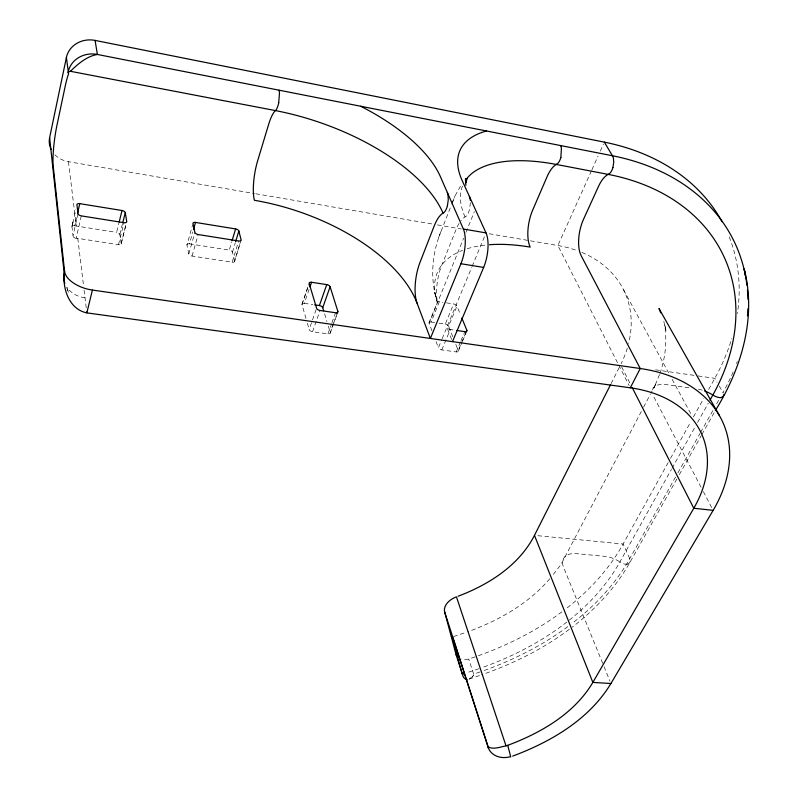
<?xml version="1.0" encoding="UTF-8"?>
<svg xmlns="http://www.w3.org/2000/svg" width="798" height="798" viewBox="0 0 798 798"><rect width="100%" height="100%" fill="white"/><g stroke="black" fill="none" stroke-linecap="round" stroke-linejoin="round"><path stroke-width="0.6" stroke-dasharray="3.99 2.99" d="M470.421 202.632L469.533 209.545A10.583 3.97 -79.7 0 1 465.074 216.936A30.474 11.541 -80.3 0 0 460.855 220.827M78.034 213.724L73.017 235.619L71.96 226.622L75.82 209.655M71.96 226.622L73.276 220.876L71.98 226.313M72.079 226.043A3.112 1.456 26.7 0 1 74.713 225.794L76.837 216.458M81.326 215.889L76.199 238.103L118.483 244.677A3.082 1.586 15.7 0 0 121.216 243.46L126.443 222.662M121.216 243.46L119.82 234.512A3.062 1.566 15.7 0 0 116.598 232.388L118.882 223.181M119.82 234.512L122.403 224.148M118.483 244.677L123.989 222.702M121.106 244.048L126.074 224.308M241.086 239.799L234.612 261.006A2.973 1.526 18 0 1 232.178 262.233L192.049 256.038A3.012 1.546 17.2 0 1 188.807 253.924L186.951 245.036L192.647 224.787M186.951 245.036A2.993 1.526 17.2 0 1 189.475 243.839L192.827 231.949M188.807 253.924L194.902 232.418M192.049 256.038L198.183 234.542M234.612 261.006L232.447 252.168A2.953 1.506 18 0 0 229.235 250.083L231.719 241.864M232.447 252.168L235.3 242.772M441.005 231.4C432.805 251.42 430.242 274.133 435.389 295.25M232.178 262.233L238.642 240.996M234.562 261.584L240.388 242.512M302.013 304.038L308.138 286.153M305.993 318.502L302.003 304.656L309.225 283.579M302.003 304.656A2.993 1.576 19.6 0 1 304.317 303.33L309.135 289.295M333.205 324.257L330.242 332.467A3.032 1.626 20.2 0 1 327.938 333.873L312.557 331.709A3.052 1.636 19.8 0 1 309.165 329.484L316.597 308.257M312.557 331.709L320.038 310.482M327.938 333.873L331.539 323.858M331.938 322.751L335.539 312.746M333.624 323.09L337.005 313.714M330.252 333.105L337.095 314.123M659.527 374.531L654.121 387.678L656.165 383.16L650.899 393.304M659.906 373.474C665.492 357.853 667.188 340.866 664.624 324.467L666.001 330.462L663.816 321.484M452.546 202.213L454.9 196.148L461.543 184.338M438.591 237.624L451.309 205.246M451.758 204.108L454.9 196.148M429.055 322.721L437.244 302.532A142.383 69.366 24.6 0 1 462.601 250.333M431.977 330.861L429.115 323.32L463.638 238.143M465.972 232.388L474.361 211.679M429.115 323.32A2.893 1.486 22.2 0 1 431.11 322.003L439.329 301.774L442.91 302.322M439.109 323.18L445.304 324.088L453.623 303.948A2.913 1.456 22.5 0 1 456.965 306.053L460.626 315.03M465.872 332.517L458.232 350.541A2.933 1.526 22.9 0 1 456.247 351.938L441.793 349.903A2.943 1.536 22.6 0 1 438.411 347.738L441.703 339.808M442.172 338.671L471.688 267.45M472.167 266.293L484.576 236.348M452.775 336.726L448.606 326.183L456.965 306.053M441.793 349.903L450.291 329.504L454.85 330.173M456.247 351.938L460.546 341.783M461.025 340.656L464.845 331.639M458.301 351.17L462.152 342.083M462.581 341.075L466.042 332.926M591.428 170.842L557.872 245.525L618.181 364.008M591.926 169.725L598.061 156.079M600.286 151.131L603.428 144.139M473.503 675.238L473.493 675.258A7.531 5.965 16.5 0 1 473.024 675.796M611.088 383.619L619.527 366.91M641.373 411.389L560.994 564.515L552.056 576.086M643.607 407.14L650.34 394.362M668.215 462.531L623.108 544.017C609.024 569.443 588.824 591.119 565.902 608.844M670.51 458.371L690.44 422.381M693.432 416.965L703.617 398.581M708.624 389.514L714.818 378.332A240.797 181.565 -24.4 0 0 731.776 338.482M569.323 620.116C589.493 603.986 607.278 584.535 619.896 561.912L671.427 469.394M672.016 468.336L695.327 426.501M697.562 422.481L708.295 403.219M675.577 477.005L629.742 558.66C615.398 584.186 594.939 605.891 571.807 623.657M677.921 472.835L700.006 433.474M700.614 432.386L713.282 409.833M716.684 403.768L718.978 399.688M676.874 478.96L629.692 562.829C615.378 588.076 595.118 609.552 572.206 627.198M679.307 474.62L701.292 435.548M701.901 434.461L714.729 411.668M473.124 675.866L472.735 676.375M549.802 578.71C528.326 603.966 498.441 620.674 467.628 631.846M472.416 676.734L468.815 679.278M566.859 622.061C541.423 641.851 512.396 656.714 482.132 667.597M561.942 611.847C536.436 630.799 507.777 645.233 477.912 655.906M567.797 626.669C542.002 645.692 513.064 660.195 482.93 670.948M569.273 629.333C542.78 649.183 512.735 663.956 481.553 674.839M475.149 656.874L468.725 659.048A12.818 8.179 -18 0 1 461.523 659.038M479.079 668.684L466.89 672.704M480.147 671.936L473.663 674.12L468.725 659.048M469.144 679.128L480.426 675.228M453.593 636.555L466.451 632.235M627.418 564.126L629.692 562.829L630.28 560.884A9.865 5.646 28.7 0 0 629.742 558.66L623.108 544.017L536.635 535.578M688.933 387.778L666.51 384.636A24.12 11.88 27 0 0 652.285 391.309M655.517 369.823L696.893 375.758M698.09 375.928L714.818 378.332L717.073 382.242M304.317 303.33L312.816 304.577M431.11 322.003L434.671 322.522M446.491 302.861L453.623 303.948M74.713 225.764L116.598 232.388M189.475 243.839L229.235 250.083M54.912 154.762A23.511 20.499 2.2 0 0 68.448 161.685L254.592 193.575M255.809 193.784L432.616 224.068M437.444 224.896L461.384 228.996M489.184 233.764L557.872 245.525A125.645 94.383 -24.2 0 1 576.924 250.502M719.257 386.052L722.988 392.546A10.733 5.137 27.4 0 1 723.267 393.075M623.617 289.913L668.614 372.826M672.155 379.349L691.696 415.369M701.073 487.259L653.702 396.616A24.12 11.88 27 0 1 653.083 395.279M703.347 491.598L712.145 508.436M621.622 366.851L630.56 384.357M618.719 365.075L629.183 385.624M602.709 663.338L563.508 567.169A22.125 12.997 28.2 0 1 576.605 553.672L604.665 556.306A22.015 12.778 28.8 0 1 619.896 561.912M604.066 666.669L610.011 681.263M455.788 344.367L458.232 350.541M67.022 288.547L68.728 292.876L66.763 287.46M451.618 339.429L446.87 327.34A2.973 1.516 22.6 0 0 450.291 329.504M436.057 341.554L438.411 347.738M324.577 313.804L326.921 321.514M328.337 326.183L330.242 332.467M307.35 323.19L309.165 329.484M68.448 161.685L76.279 226.053M77.785 238.393L83.6 286.253M84.069 290.093L86.264 308.138M465.064 216.996A145.964 64.518 24.2 0 1 462.81 185.236M459.089 223.42A30.474 11.541 -80.3 0 0 455.917 229.904L441.543 265.804A29.875 11.202 -80.9 0 0 437.513 302.592L434.78 292.397L437.244 302.532A2.923 1.466 22.2 0 1 439.329 301.774M467.229 248.727A142.383 69.366 24.6 0 1 486.999 244.926M581.862 252.427A125.645 94.383 -24.2 0 1 628.595 343.469M627.288 348.177A125.645 94.383 -24.2 0 1 621.123 363.718M737.302 361.434A243.46 181.914 -24.2 0 1 736.524 363.549M733.153 371.948A243.46 181.914 -24.2 0 1 722.978 392.536M729.212 236.906A240.797 181.565 -24.4 0 1 737.392 313.574M698.32 389.145A23.99 11.661 27.5 0 1 703.547 390.591M627.467 564.196A7.521 4.299 28.7 0 1 619.916 561.892M473.663 674.749A3.641 2.833 2.5 0 1 473.453 675.218M472.845 676.514A14.883 11.481 62.8 0 1 472.516 676.864M85.017 297.834A26.254 21.496 -2.9 0 1 66.902 287.27M76.249 238.452A3.122 1.895 21.3 0 1 72.957 235.6M445.304 324.088A2.883 1.476 22.5 0 1 448.606 326.183"/><path stroke-width="1.2" d="M465.673 183.031L465.982 180.877M278.711 102.772L279.48 93.007A13.586 3.481 -80.5 0 0 278.981 90.174M64.838 283.25A26.254 21.496 -2.9 0 1 64.179 273.076L49.616 137.685L66.404 57.446A24.269 21.985 4.7 0 1 95.092 40.409L604.325 142.134A240.797 181.565 -24.4 0 1 722.06 221.724M77.635 212.966L79.77 203.65L122.024 210.512A3.092 1.546 15.9 0 1 125.286 212.637L126.732 221.515A3.112 1.576 15.9 0 1 123.989 222.702L81.326 215.889A3.162 1.596 15 0 1 78.034 213.724L76.927 204.807A3.142 1.566 15 0 1 79.77 203.65M66.404 57.446L68.578 73.905A31.351 4.459 -82.3 0 0 65.237 86.074L57.007 125.017A30.693 4.329 -82.5 0 0 53.217 166.154L64.578 271.33C61.835 287.489 68.847 309.355 86.842 312.876L630.3 387.808A139.401 95.171 -23 0 1 693.801 508.246L713.143 510.351L610.929 683.517C589.213 719.457 551.079 741.731 512.695 756.115M447.419 205.645L448.276 199.859L447.957 194.572A13.995 5.067 -79.9 0 0 447.289 192.378M64.578 271.33A26.474 14.095 15 0 0 92.408 290.063L86.842 312.876L86.723 311.928M119.171 222.024L122.024 210.512M122.693 222.991L125.286 212.637M560.864 157.425L561.423 148.278A12.678 5.267 -78.1 0 0 560.505 145.545M612.914 167.5L613.732 162.343L613.443 158.483A12.519 5.566 -77.5 0 0 612.455 155.77L604.325 142.134M193.505 229.575L195.52 222.433L235.609 228.936A2.983 1.486 18.1 0 1 238.861 231.021L241.086 239.799A3.002 1.506 18.1 0 1 238.642 240.996L198.183 234.542A3.042 1.526 17.3 0 1 194.902 232.418L192.976 223.59A3.022 1.506 17.3 0 1 195.52 222.433M232.068 240.687L235.609 228.936M235.649 241.595L238.861 231.021M309.943 286.961L311.549 282.283L326.751 284.607A3.012 1.546 20 0 1 330.113 286.751L337.853 311.37L337.005 313.714M323.649 310.741L322.721 307.699A2.983 1.566 19.9 0 0 319.399 305.554L326.751 284.607M322.721 307.699L330.113 286.751M465.613 182.702L467.139 178.672M360.736 106.254A156.318 70.892 19.2 0 1 440.376 176.607L463.359 229.016A25.067 9.386 -80.4 0 1 460.935 263.729L430.381 338.462L417.075 303.21A30.035 10.883 -81 0 1 420.017 262.333L434.112 226.173A30.643 11.212 -80.4 0 1 443.05 213.156A157.854 74.404 19.2 0 0 275.39 110.583L70.414 71.291A26.324 11.172 59.6 0 0 67.81 72.728M452.486 341.624L483.648 267.43A24.928 9.666 -80.2 0 0 486.012 232.896L462.192 180.597A144.458 61.645 23.9 0 1 486.491 130.992M465.872 332.517L466.83 330.262L461.852 318.043M458.052 596.256C488.815 584.615 519.079 565.443 534.47 535.368L610.56 384.656M630.3 387.808L640.235 368.516L581.203 255.759A27.002 12.09 -78.8 0 1 583.518 219.31L598.5 186.413A27.521 12.399 -78.1 0 1 608.206 174.393A228.447 170.124 -24.1 0 1 712.863 395.01A8.189 3.92 27.5 0 0 721.043 397.623M710.011 400.147L712.863 395.01A23.99 11.661 27.5 0 0 704.614 390.98M715.337 410.581C741.242 368.915 756.823 317.734 744.175 268.946L745.482 275.849M70.414 71.291C78.044 63.92 86.543 56.369 97.366 54.454L612.455 155.76A243.46 181.914 -24.2 0 1 746.938 285.285M507.797 745.312C541.014 732.843 574.261 713.721 592.854 682.41L693.801 508.246L632.156 387.489M510.73 756.833L507.747 745.332L506.251 745.821M467.239 679.617C464.486 680.006 460.775 674.28 463.847 673.632M720.983 397.564L723.267 396.476L723.736 394.671M610.929 683.517L592.854 682.41L534.47 535.368M92.408 290.063L640.235 368.516A163.001 111.361 -23 0 1 713.143 510.351M456.675 330.442L464.845 331.639A2.963 1.506 22.9 0 0 466.83 330.262M314.701 304.856L319.399 305.554M460.935 263.729L483.648 267.43M463.359 229.016L486.012 232.896M465.404 180.468A145.964 64.518 24.2 0 1 556.356 164.448L608.206 174.393M444.656 611.946L488.117 746.868C493.423 749.911 500.386 746.838 506.022 745.881L456.456 596.844A16.848 11.072 -18.2 0 0 444.656 611.946L456.097 654.659L462.451 674.47M719.417 415.638L658.998 308.497L660.704 312.796M488.117 746.868L488.476 748.235A18.244 14.982 -12.9 0 0 510.53 756.644M488.476 748.235L454.95 644.136A21.376 0.529 73.3 0 0 453.444 641.722L458.521 660.704A21.127 0.519 73.3 0 0 462.331 674.091M95.092 40.409L97.366 54.454A24.588 22.145 3.6 0 0 68.279 71.68M470.321 200.438L470.042 198.522A13.925 5.207 -79.8 0 0 469.354 196.338M465.463 178.533L465.852 185.306M556.356 164.448A27.89 11.731 -78.6 0 0 547.069 176.737L532.645 210.193A27.351 11.431 -79.2 0 0 530.201 247.101A142.383 69.366 24.6 0 0 489.453 244.717M560.904 157.455A9.686 4.03 -78 0 1 556.356 164.398M275.39 110.583A29.875 7.761 -80.8 0 0 268.657 124.348L257.604 160.947A29.277 7.551 -81.2 0 0 254.412 200.298A153.555 79.76 18.9 0 1 417.075 303.21M278.741 102.802A10.374 2.663 -80.5 0 1 275.4 110.533M447.459 205.684A10.633 3.85 -79.9 0 1 443.06 213.096M747.427 289.943A243.46 181.914 -24.2 0 1 747.955 299.33M747.896 308.776A243.46 181.914 -24.2 0 1 747.467 315.888M612.964 167.54A9.566 4.259 -77.5 0 1 608.216 174.333M458.252 657.552A12.818 8.179 -18 0 1 456.097 654.659M51.092 149.356A23.511 20.499 2.2 0 1 49.616 137.685M311.549 282.283A3.022 1.556 19.7 0 0 309.225 283.579L316.597 308.257A3.082 1.616 19.9 0 0 320.038 310.482L335.539 312.746A3.062 1.606 20.3 0 0 337.853 311.37"/></g></svg>
